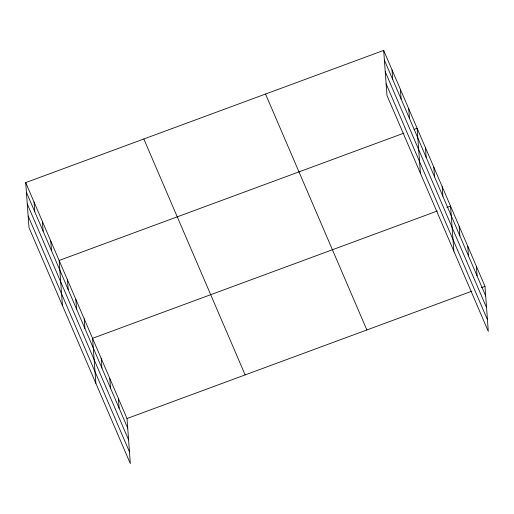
<?xml version="1.0" encoding="UTF-8"?>
<svg xmlns="http://www.w3.org/2000/svg" width="514" height="514" viewBox="0 0 514 514"><rect width="100%" height="100%" fill="white"/><g stroke="black" fill="none" stroke-linecap="round" stroke-linejoin="round"><path stroke-width="0.77" d="M25.7 182.611L127.016 418.531L130.325 463.589L29.009 227.663L25.7 182.611L383.675 50.411L484.991 286.337L488.3 331.389L386.984 95.469L383.675 50.411M403.985 133.113L59.136 260.463L62.445 305.522M414.194 129.342L417.111 128.269L420.42 173.327M437.42 210.971L92.571 338.315L95.88 383.373M446.897 207.47L450.54 206.12L453.849 251.179M127.016 418.531L471.865 291.181M481.348 287.679L484.991 286.337M384.382 60.087L485.704 296.006M385.243 71.761L486.559 307.687M386.123 83.795L487.445 319.714M265.539 94.036L366.861 329.962M143.83 138.986L245.152 374.905M26.413 192.281L127.729 428.201M27.268 203.955L128.584 439.881M28.154 215.989L129.47 451.909M476.382 266.284L477.088 275.954M467.766 246.225L468.479 255.901M459.156 226.173L459.863 235.849M442.181 186.659L442.895 196.329M433.822 167.198L434.536 176.867M425.47 147.73L426.177 157.406M408.752 108.801L409.459 118.477M400.393 89.34L401.1 99.016M392.034 69.878L392.741 79.548M118.406 398.478L119.12 408.148M109.797 378.426L110.504 388.096M101.181 358.367L101.894 368.043M84.212 318.853L84.919 328.523M75.854 299.392L76.56 309.062M67.495 279.924L68.201 289.6M50.777 241.002L51.484 250.671M42.418 221.534L43.131 231.21M34.059 202.073L34.772 211.742"/></g></svg>
